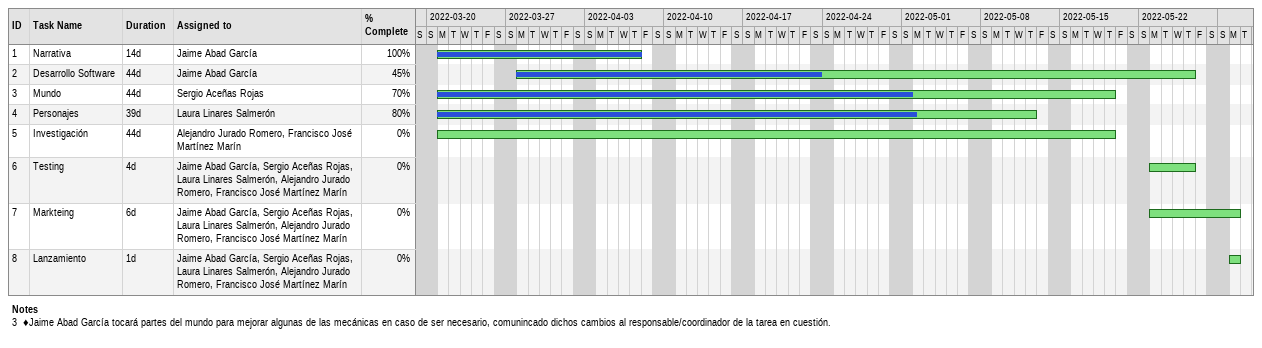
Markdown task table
| ID | Task | Duration | Start | Finish | Resources | % complete |
|---|---|---|---|---|---|---|
| 1 | Narrativa | 14d | 2022-03-21 | 2022-04-07 | Jaime Abad García | 100 |
| 2 | Desarrollo Software | 44d | 2022-03-28 | 2022-05-26 | Jaime Abad García | 45 |
| 3 | Mundo | 44d | 2022-03-21 | 2022-05-19 | Sergio Aceñas Rojas | 70 |
| 4 | Personajes | 39d | 2022-03-21 | 2022-05-12 | Laura Linares Salmerón | 80 |
| 5 | Investigación | 44d | 2022-03-21 | 2022-05-19 | Alejandro Jurado Romero, Francisco José Martínez Marín | 0 |
| 6 | Testing | 4d | 2022-05-23 | 2022-05-26 | Jaime Abad García, Sergio Aceñas Rojas, Laura Linares Salmerón, Alejandro Jurado Romero, Francisco José Martínez Marín | 0 |
| 7 | Markteing | 6d | 2022-05-23 | 2022-05-30 | Jaime Abad García, Sergio Aceñas Rojas, Laura Linares Salmerón, Alejandro Jurado Romero, Francisco José Martínez Marín | 0 |
| 8 | Lanzamiento | 1d | 2022-05-30 | 2022-05-30 | Jaime Abad García, Sergio Aceñas Rojas, Laura Linares Salmerón, Alejandro Jurado Romero, Francisco José Martínez Marín | 0 |

Notes
- 3: ♦Jaime Abad García tocará partes del mundo para mejorar algunas de las mecánicas en caso de ser necesario, comunincado dichos cambios al responsable/coordinador de la tarea en cuestión.
